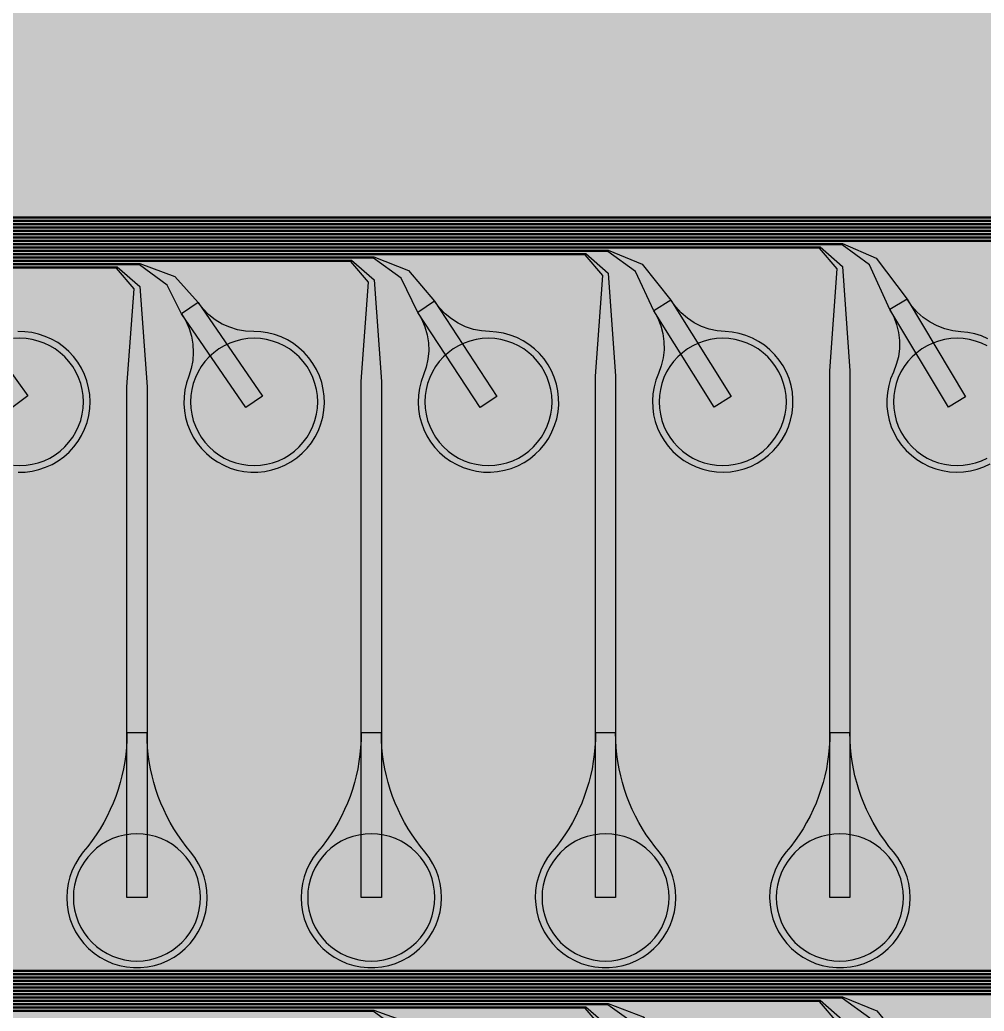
# Model space of a CAD drawing. Header units: metres. Extents: x -7240 to 10960, y -29667 to 1823.
# Drawn here: x -2627 to -1187, y -23952 to -22472 of the extents above; entities that cross this region are included whole.
import ezdxf

# ---------------------------------------------------------------- set-up
doc = ezdxf.new("R2010")
doc.units = ezdxf.units.M
for name, color, linetype in [('Metal1', 4, 'CONTINUOUS'), ('Polyimide', 7, 'CONTINUOUS'), ('Polyimide_Negative', 5, 'CONTINUOUS')]:
    doc.layers.add(name, color=color, linetype=linetype)

msp = doc.modelspace()

# ---------------------------------------------------------------- hatches: boundary and pattern name
at = {"layer": 'Polyimide'}
msp.add_hatch(color=7, dxfattribs=at).paths.add_polyline_path([(4088.5, -11806.9), (4098.7, -11851.2), (4115.6, -11893.5), (4138.6, -11932.7), (4167.4, -11968), (4201.1, -11998.5), (4239, -12023.6), (4280.3, -12042.7), (4349.2, -12073.7), (4413.2, -12113.8), (4471.3, -12162), (4522.3, -12217.7), (4565.4, -12279.7), (4599.7, -12346.9), (4624.7, -12418.2), (4639.9, -12492.2), (4645, -12567.5), (4639.9, -12642.8), (4624.7, -12716.8), (4599.7, -12788.1), (4565.4, -12855.3), (4522.3, -12917.3), (4471.3, -12973), (4413.2, -13021.2), (4349.2, -13061.3), (4280.3, -13092.3), (4239, -13111.4), (4201.1, -13136.5), (4167.4, -13167), (4138.6, -13202.3), (4115.6, -13241.5), (4098.7, -13283.8), (4088.5, -13328.1), (4085, -13373.5), (4085, -13567.5), (4099.4, -13861.6), (4142.6, -14152.8), (4214.2, -14438.4), (4313.4, -14715.5), (4439.2, -14981.7), (4590.6, -15234.2), (4766, -15470.7), (4963.7, -15688.8), (5181.8, -15886.5), (5418.3, -16061.9), (5670.8, -16213.3), (5936.9, -16339.1), (6214.1, -16438.3), (6499.7, -16509.9), (6790.9, -16553.1), (7085, -16567.5), (9960.4, -16567.5), (10038.8, -16571.4), (10116.4, -16582.9), (10192.6, -16601.9), (10266.5, -16628.4), (10337.5, -16662), (10404.8, -16702.3), (10467.9, -16749.1), (10526.1, -16801.8), (10578.8, -16860), (10625.6, -16923), (10665.9, -16990.4), (10699.5, -17061.4), (10725.9, -17135.3), (10745, -17211.4), (10756.5, -17289.1), (10760.4, -17367.5), (10760.4, -21957.3), (10721.6, -22012.9), (10686, -22070.6), (10653.6, -22130.1), (10624.5, -22191.4), (10598.9, -22254.2), (10576.8, -22318.2), (10558.3, -22383.5), (10543.4, -22449.6), (10532.2, -22516.5), (10524.7, -22583.8), (10521, -22651.5), (10521, -22719.3), (10524.7, -22787), (10532.2, -22854.4), (10543.4, -22921.2), (10558.3, -22987.4), (10576.8, -23052.6), (10598.9, -23116.7), (10624.5, -23179.5), (10653.6, -23240.7), (10686, -23300.3), (10721.6, -23357.9), (10760.4, -23413.5), (10760.4, -28667.5), (10756.5, -28745.9), (10745, -28823.6), (10725.9, -28899.7), (10699.5, -28973.6), (10665.9, -29044.6), (10625.6, -29112), (10578.8, -29175), (10526.1, -29233.2), (10467.9, -29285.9), (10404.8, -29332.7), (10337.5, -29373), (10266.5, -29406.6), (10192.6, -29433.1), (10116.4, -29452.1), (10038.8, -29463.6), (9960.4, -29467.5), (-6239.6, -29467.5), (-6318, -29463.6), (-6395.7, -29452.1), (-6471.9, -29433.1), (-6545.8, -29406.6), (-6616.7, -29373), (-6684.1, -29332.7), (-6747.1, -29285.9), (-6805.3, -29233.2), (-6858, -29175), (-6904.8, -29112), (-6945.2, -29044.6), (-6978.7, -28973.6), (-7005.2, -28899.7), (-7024.3, -28823.6), (-7035.8, -28745.9), (-7039.6, -28667.5), (-7039.6, -23426.3), (-6999.4, -23370.1), (-6962.3, -23311.6), (-6928.7, -23251.2), (-6898.5, -23189), (-6871.8, -23125.1), (-6848.8, -23059.9), (-6829.5, -22993.4), (-6814, -22926), (-6802.4, -22857.8), (-6794.6, -22789.1), (-6790.7, -22720), (-6790.7, -22650.8), (-6794.6, -22581.8), (-6802.4, -22513), (-6814, -22444.8), (-6829.5, -22377.4), (-6848.8, -22311), (-6871.8, -22245.7), (-6898.5, -22181.9), (-6928.7, -22119.7), (-6962.3, -22059.2), (-6999.4, -22000.8), (-7039.6, -21944.5), (-7039.6, -17367.5), (-7035.8, -17289.1), (-7024.3, -17211.4), (-7005.2, -17135.3), (-6978.7, -17061.4), (-6945.2, -16990.4), (-6904.8, -16923), (-6858, -16860), (-6805.3, -16801.8), (-6747.1, -16749.1), (-6684.1, -16702.3), (-6616.7, -16662), (-6545.8, -16628.4), (-6471.9, -16601.9), (-6395.7, -16582.9), (-6318, -16571.4), (-6239.6, -16567.5), (-3334, -16567.5), (-3039.9, -16553.1), (-2748.7, -16509.9), (-2463.1, -16438.3), (-2185.9, -16339.1), (-1919.8, -16213.3), (-1667.3, -16061.9), (-1430.8, -15886.5), (-1212.7, -15688.8), (-1015, -15470.7), (-839.6, -15234.2), (-688.2, -14981.7), (-562.4, -14715.5), (-463.2, -14438.4), (-391.6, -14152.8), (-348.4, -13861.6), (-334, -13567.5), (-334, -13373.5), (-337.5, -13328.1), (-347.7, -13283.8), (-364.6, -13241.5), (-387.6, -13202.3), (-416.4, -13167), (-450.1, -13136.5), (-488, -13111.4), (-529.3, -13092.3), (-529.3, -13092.3), (-598.2, -13061.3), (-662.2, -13021.2), (-720.3, -12973), (-771.3, -12917.3), (-814.4, -12855.3), (-848.7, -12788.1), (-873.7, -12716.8), (-888.9, -12642.8), (-894, -12567.5), (-888.9, -12492.2), (-873.7, -12418.2), (-848.7, -12346.9), (-814.4, -12279.7), (-771.3, -12217.7), (-720.3, -12162), (-662.2, -12113.8), (-598.2, -12073.7), (-529.3, -12042.7), (-488, -12023.6), (-450.1, -11998.5), (-416.4, -11968), (-387.6, -11932.7), (-364.6, -11893.5), (-347.7, -11851.2), (-337.5, -11806.9), (-334, -11761.5), (-334, -11074.3), (-337.5, -11028.9), (-347.7, -10984.6), (-364.6, -10942.4), (-387.6, -10903.1), (-416.4, -10867.8), (-450.1, -10837.3), (-488, -10812.2), (-529.3, -10793.2), (-529.3, -10793.2), (-598.2, -10762.1), (-662.2, -10722.1), (-720.3, -10673.8), (-771.3, -10618.1), (-814.4, -10556.1), (-848.7, -10488.9), (-873.7, -10417.6), (-888.9, -10343.7), (-894, -10268.3), (-888.9, -10193), (-873.7, -10119), (-848.7, -10047.8), (-814.4, -9980.5), (-771.3, -9918.5), (-720.3, -9862.9), (-662.2, -9814.6), (-598.2, -9774.6), (-529.3, -9743.5), (-488, -9724.5), (-450.1, -9699.4), (-416.4, -9668.8), (-387.6, -9633.5), (-364.6, -9594.3), (-347.7, -9552), (-337.5, -9507.7), (-334, -9462.4), (-334, -8775.1), (-337.5, -8729.8), (-347.7, -8685.5), (-364.6, -8643.2), (-387.6, -8604), (-416.4, -8568.7), (-450.1, -8538.1), (-488, -8513), (-529.3, -8494), (-529.3, -8494), (-598.2, -8462.9), (-662.2, -8422.9), (-720.3, -8374.6), (-771.3, -8319), (-814.4, -8257), (-848.7, -8189.7), (-873.7, -8118.5), (-888.9, -8044.5), (-894, -7969.2), (-888.9, -7893.8), (-873.7, -7819.9), (-848.7, -7748.6), (-814.4, -7681.4), (-771.3, -7619.4), (-720.3, -7563.7), (-662.2, -7515.4), (-598.2, -7475.4), (-529.3, -7444.3), (-529.3, -7444.3), (-488, -7425.3), (-450.1, -7400.2), (-416.4, -7369.7), (-387.6, -7334.4), (-364.6, -7295.1), (-347.7, -7252.9), (-337.5, -7208.6), (-334, -7163.2), (-334, -6476), (-337.5, -6430.6), (-347.7, -6386.3), (-364.6, -6344), (-387.6, -6304.8), (-416.4, -6269.5), (-450.1, -6239), (-488, -6213.9), (-529.3, -6194.8), (-529.3, -6194.8), (-598.2, -6163.8), (-662.2, -6123.7), (-720.3, -6075.5), (-771.3, -6019.8), (-814.4, -5957.8), (-848.7, -5890.6), (-873.7, -5819.3), (-888.9, -5745.3), (-894, -5670), (-888.9, -5594.7), (-873.7, -5520.7), (-848.7, -5449.4), (-814.4, -5382.2), (-771.3, -5320.2), (-720.3, -5264.5), (-662.2, -5216.3), (-598.2, -5176.2), (-529.3, -5145.2), (-529.3, -5145.2), (-488, -5126.1), (-450.1, -5101), (-416.4, -5070.5), (-387.6, -5035.2), (-364.6, -4996), (-347.7, -4953.7), (-337.5, -4909.4), (-334, -4864), (-334, 380), (-334, 1522.5), (-289, 1522.5), (-288.8, 1515.6), (-288.1, 1508.8), (-287, 1502), (-285.4, 1495.3), (-283.4, 1488.7), (-281, 1482.3), (-278.2, 1476.1), (-274.9, 1470), (-271.3, 1464.2), (-267.3, 1458.6), (-262.9, 1453.3), (-258.2, 1448.3), (-253.2, 1443.6), (-247.9, 1439.2), (-242.3, 1435.2), (-236.5, 1431.6), (-230.4, 1428.3), (-224.2, 1425.5), (-217.8, 1423.1), (-211.2, 1421.1), (-204.5, 1419.5), (-197.7, 1418.4), (-190.9, 1417.7), (-184, 1417.5), (-177.1, 1417.7), (-170.3, 1418.4), (-163.5, 1419.5), (-156.8, 1421.1), (-150.2, 1423.1), (-143.8, 1425.5), (-137.6, 1428.3), (-131.5, 1431.6), (-125.7, 1435.2), (-120.1, 1439.2), (-114.8, 1443.6), (-109.8, 1448.3), (-105.1, 1453.3), (-100.7, 1458.6), (-96.7, 1464.2), (-93.1, 1470), (-89.8, 1476.1), (-87, 1482.3), (-84.6, 1488.7), (-82.6, 1495.3), (-81, 1502), (-79.9, 1508.8), (-79.2, 1515.6), (-79, 1522.5), (1786, 1522.5), (3835, 1522.5), (3835.2, 1529), (3835.9, 1535.6), (3836.9, 1542), (3838.4, 1548.4), (3840.3, 1554.6), (3842.6, 1560.8), (3845.3, 1566.7), (3848.4, 1572.5), (3851.9, 1578.1), (3855.7, 1583.4), (3859.8, 1588.4), (3864.3, 1593.2), (3869.1, 1597.7), (3874.1, 1601.8), (3879.4, 1605.6), (3885, 1609.1), (3890.8, 1612.2), (3896.7, 1614.9), (3902.9, 1617.2), (3909.1, 1619.1), (3915.5, 1620.6), (3921.9, 1621.6), (3928.5, 1622.3), (3935, 1622.5), (3941.5, 1622.3), (3948.1, 1621.6), (3954.5, 1620.6), (3960.9, 1619.1), (3967.1, 1617.2), (3973.3, 1614.9), (3979.2, 1612.2), (3985, 1609.1), (3990.6, 1605.6), (3995.9, 1601.8), (4000.9, 1597.7), (4005.7, 1593.2), (4010.2, 1588.4), (4014.3, 1583.4), (4018.1, 1578.1), (4021.6, 1572.5), (4024.7, 1566.7), (4027.4, 1560.8), (4029.7, 1554.6), (4031.6, 1548.4), (4033.1, 1542), (4034.1, 1535.6), (4034.8, 1529), (4035, 1522.5), (4085, 1522.5), (4085, 380), (4085, 330), (4085, -4864), (4088.5, -4909.4), (4098.7, -4953.7), (4115.6, -4996), (4138.6, -5035.2), (4167.4, -5070.5), (4201.1, -5101), (4239, -5126.1), (4280.3, -5145.2), (4280.3, -5145.2), (4349.2, -5176.2), (4413.2, -5216.3), (4471.3, -5264.5), (4522.3, -5320.2), (4565.4, -5382.2), (4599.7, -5449.4), (4624.7, -5520.7), (4639.9, -5594.7), (4645, -5670), (4639.9, -5745.3), (4624.7, -5819.3), (4599.7, -5890.6), (4565.4, -5957.8), (4522.3, -6019.8), (4471.3, -6075.5), (4413.2, -6123.7), (4349.2, -6163.8), (4280.3, -6194.8), (4239, -6213.9), (4201.1, -6239), (4167.4, -6269.5), (4138.6, -6304.8), (4115.6, -6344), (4098.7, -6386.3), (4088.5, -6430.6), (4085, -6476), (4085, -11761.5), (4088.5, -11806.9)])

# ---------------------------------------------------------------- linework, layer by layer
at = {"layer": 'Metal1'}
for points in [[(1538.9, -18191.7), (1538.9, -25377.9), (1508.3, -25408.5), (-6037.5, -25408.5), (-6068.1, -25377.9), (-6068.1, -22796.6), (-6037.5, -22766), (1.9, -22766), (49.5, -22789.8), (108.8, -22884.6), (186.2, -23035.7), (159.5, -23049.3), (82.1, -22898.3), (41.2, -22797.5), (1.4, -22768), (-6036.7, -22768), (-6066.1, -22797.4), (-6066.1, -25377.1), (-6036.7, -25406.5), (1507.5, -25406.5), (1536.9, -25377.1), (1536.9, -18191.7)], [(1533.9, -18191.7), (1533.9, -25372.9), (1503.3, -25403.5), (-6032.5, -25403.5), (-6063.1, -25372.9), (-6063.1, -22801.6), (-6032.5, -22771), (-31.7, -22771), (1.8, -22800.4), (12.9, -22964.2), (12.9, -23782.5), (-17.1, -23782.5), (-17.1, -22964.2), (-6, -22803.6), (-32.5, -22773), (-6031.7, -22773), (-6061.1, -22802.4), (-6061.1, -25372.1), (-6031.7, -25401.5), (1502.5, -25401.5), (1531.9, -25372.1), (1531.9, -18191.7)], [(1528.9, -18191.7), (1528.9, -25367.9), (1498.3, -25398.5), (-6027.5, -25398.5), (-6058.1, -25367.9), (-6058.1, -22806.6), (-6027.5, -22776), (-348.1, -22776), (-299.9, -22799.4), (-243.6, -22885.6), (-163.9, -23035.5), (-190.4, -23049.5), (-270.1, -22899.7), (-308.6, -22807.6), (-348.6, -22778), (-6026.7, -22778), (-6056.1, -22807.4), (-6056.1, -25367.1), (-6026.7, -25396.5), (1497.5, -25396.5), (1526.9, -25367.1), (1526.9, -18191.7)], [(1523.9, -18191.7), (1523.9, -25362.9), (1493.3, -25393.5), (-6022.5, -25393.5), (-6053.1, -25362.9), (-6053.1, -22811.6), (-6022.5, -22781), (-381.7, -22781), (-348.2, -22810.4), (-337.1, -22972.2), (-337.1, -23782.5), (-367.1, -23782.5), (-367.1, -22972.2), (-356.1, -22813.6), (-382.5, -22783), (-6021.7, -22783), (-6051.1, -22812.4), (-6051.1, -25362.1), (-6021.7, -25391.5), (1492.5, -25391.5), (1521.9, -25362.1), (1521.9, -18191.7)], [(1518.9, -18191.7), (1518.9, -25357.9), (1488.3, -25388.5), (-6017.5, -25388.5), (-6048.1, -25357.9), (-6048.1, -22816.6), (-6017.5, -22786), (-698.1, -22786), (-649.3, -22808.9), (-596.1, -22886.7), (-514, -23035.2), (-540.3, -23049.8), (-622.3, -22901.2), (-658.3, -22817.6), (-698.6, -22788), (-6016.7, -22788), (-6046.1, -22817.4), (-6046.1, -25357.1), (-6016.7, -25386.5), (1487.5, -25386.5), (1516.9, -25357.1), (1516.9, -18191.7)], [(1513.9, -18191.7), (1513.9, -25352.9), (1483.3, -25383.5), (-6012.5, -25383.5), (-6043.1, -25352.9), (-6043.1, -22821.6), (-6012.5, -22791), (-731.7, -22791), (-698.2, -22820.4), (-687.1, -22980.2), (-687.1, -23782.5), (-717.1, -23782.5), (-717.1, -22980.2), (-706.1, -22823.6), (-732.5, -22793), (-6011.7, -22793), (-6041.1, -22822.4), (-6041.1, -25352.1), (-6011.7, -25381.5), (1482.5, -25381.5), (1511.9, -25352.1), (1511.9, -18191.7)], [(1508.9, -18191.7), (1508.9, -25347.9), (1478.3, -25378.5), (-6007.5, -25378.5), (-6038.1, -25347.9), (-6038.1, -22826.6), (-6007.5, -22796), (-1048.1, -22796), (-998.7, -22818.3), (-948.7, -22887.9), (-864.1, -23035), (-890.1, -23050), (-974.7, -22902.9), (-1008, -22827.7), (-1048.6, -22798), (-6006.7, -22798), (-6036.1, -22827.4), (-6036.1, -25347.1), (-6006.7, -25376.5), (1477.5, -25376.5), (1506.9, -25347.1), (1506.9, -18191.7)], [(1503.9, -18191.7), (1503.9, -25342.9), (1473.3, -25373.5), (-6002.5, -25373.5), (-6033.1, -25342.9), (-6033.1, -22831.6), (-6002.5, -22801), (-1081.7, -22801), (-1048.1, -22830.3), (-1037.1, -22988.2), (-1037.1, -23782.5), (-1067.1, -23782.5), (-1067.1, -22988.2), (-1056.1, -22833.7), (-1082.5, -22803), (-6001.7, -22803), (-6031.1, -22832.4), (-6031.1, -25342.1), (-6001.7, -25371.5), (1472.5, -25371.5), (1501.9, -25342.1), (1501.9, -18191.7)], [(1498.9, -18191.7), (1498.9, -25337.9), (1468.3, -25368.5), (-5997.5, -25368.5), (-6028.1, -25337.9), (-6028.1, -22836.6), (-5997.5, -22806), (-1398.1, -22806), (-1348, -22827.7), (-1301.5, -22889.2), (-1214.3, -23034.8), (-1240, -23050.2), (-1327.3, -22904.7), (-1357.8, -22837.7), (-1398.6, -22808), (-5996.7, -22808), (-6026.1, -22837.4), (-6026.1, -25337.1), (-5996.7, -25366.5), (1467.5, -25366.5), (1496.9, -25337.1), (1496.9, -18191.7)], [(1493.9, -18191.7), (1493.9, -25332.9), (1463.3, -25363.5), (-5992.5, -25363.5), (-6023.1, -25332.9), (-6023.1, -22841.6), (-5992.5, -22811), (-1431.7, -22811), (-1398.1, -22840.3), (-1387.1, -22996.2), (-1387.1, -23782.5), (-1417.1, -23782.5), (-1417.1, -22996.2), (-1406.1, -22843.7), (-1432.5, -22813), (-5991.7, -22813), (-6021.1, -22842.4), (-6021.1, -25332.1), (-5991.7, -25361.5), (1462.5, -25361.5), (1491.9, -25332.1), (1491.9, -18191.7)], [(1488.9, -18191.7), (1488.9, -25327.9), (1458.3, -25358.5), (-5987.5, -25358.5), (-6018.1, -25327.9), (-6018.1, -22846.6), (-5987.5, -22816), (-1748.1, -22816), (-1697.3, -22837), (-1654.5, -22890.7), (-1564.4, -23034.5), (-1589.8, -23050.5), (-1679.9, -22906.6), (-1707.5, -22847.8), (-1748.6, -22818), (-5986.7, -22818), (-6016.1, -22847.4), (-6016.1, -25327.1), (-5986.7, -25356.5), (1457.5, -25356.5), (1486.9, -25327.1), (1486.9, -18191.7)], [(1483.9, -18191.7), (1483.9, -25322.9), (1453.3, -25353.5), (-5982.5, -25353.5), (-6013.1, -25322.9), (-6013.1, -22851.6), (-5982.5, -22821), (-1781.7, -22821), (-1748.1, -22850.3), (-1737.1, -23004.2), (-1737.1, -23782.5), (-1767.1, -23782.5), (-1767.1, -23004.2), (-1756.2, -22853.7), (-1782.5, -22823), (-5981.7, -22823), (-6011.1, -22852.4), (-6011.1, -25322.1), (-5981.7, -25351.5), (1452.5, -25351.5), (1481.9, -25322.1), (1481.9, -18191.7)], [(1478.9, -18191.7), (1478.9, -25317.9), (1448.3, -25348.5), (-5977.5, -25348.5), (-6008.1, -25317.9), (-6008.1, -22856.6), (-5977.5, -22826), (-2098.1, -22826), (-2046.5, -22846.3), (-2007.6, -22892.3), (-1914.6, -23034.3), (-1939.7, -23050.7), (-2032.7, -22908.8), (-2057.3, -22857.9), (-2098.6, -22828), (-5976.7, -22828), (-6006.1, -22857.4), (-6006.1, -25317.1), (-5976.7, -25346.5), (1447.5, -25346.5), (1476.9, -25317.1), (1476.9, -18191.7)], [(1473.9, -18191.7), (1473.9, -25312.9), (1443.3, -25343.5), (-5972.5, -25343.5), (-6003.1, -25312.9), (-6003.1, -22861.6), (-5972.5, -22831), (-2131.7, -22831), (-2098, -22860.3), (-2087.1, -23012.2), (-2087.1, -23782.5), (-2117.1, -23782.5), (-2117.1, -23012.2), (-2106.2, -22863.7), (-2132.5, -22833), (-5971.7, -22833), (-6001.1, -22862.4), (-6001.1, -25312.1), (-5971.7, -25341.5), (1442.5, -25341.5), (1471.9, -25312.1), (1471.9, -18191.7)], [(1468.9, -18191.7), (1468.9, -25307.9), (1438.3, -25338.5), (-5967.5, -25338.5), (-5998.1, -25307.9), (-5998.1, -22866.6), (-5967.5, -22836), (-2448.1, -22836), (-2395.7, -22855.4), (-2360.9, -22894.1), (-2264.8, -23034), (-2289.5, -23051), (-2385.6, -22911.1), (-2407, -22868.1), (-2448.6, -22838), (-5966.7, -22838), (-5996.1, -22867.4), (-5996.1, -25307.1), (-5966.7, -25336.5), (1437.5, -25336.5), (1466.9, -25307.1), (1466.9, -18191.7)], [(1463.9, -18191.7), (1463.9, -25302.9), (1433.3, -25333.5), (-5962.5, -25333.5), (-5993.1, -25302.9), (-5993.1, -22871.6), (-5962.5, -22841), (-2481.7, -22841), (-2448, -22870.3), (-2437.1, -23020.2), (-2437.1, -23782.5), (-2467.1, -23782.5), (-2467.1, -23020.2), (-2456.2, -22873.7), (-2482.5, -22843), (-5961.7, -22843), (-5991.1, -22872.4), (-5991.1, -25302.1), (-5961.7, -25331.5), (1432.5, -25331.5), (1461.9, -25302.1), (1461.9, -18191.7)], [(1458.9, -18191.7), (1458.9, -25297.9), (1428.3, -25328.5), (-5957.5, -25328.5), (-5988.1, -25297.9), (-5988.1, -22876.6), (-5957.5, -22846), (-2798.1, -22846), (-2744.8, -22864.4), (-2714.3, -22896.1), (-2615, -23033.7), (-2639.3, -23051.3), (-2738.7, -22913.7), (-2756.7, -22878.3), (-2798.6, -22848), (-5956.7, -22848), (-5986.1, -22877.4), (-5986.1, -25297.1), (-5956.7, -25326.5), (1427.5, -25326.5), (1456.9, -25297.1), (1456.9, -18191.7)], [(1378.9, -18191.7), (1378.9, -25217.9), (1348.3, -25248.5), (-5877.5, -25248.5), (-5908.1, -25217.9), (-5908.1, -23921.6), (-5877.5, -23891), (143.3, -23891), (179.6, -23919.2), (187.9, -23982.8), (187.9, -24152.5), (157.9, -24152.5), (157.9, -23982.8), (166.1, -23924.8), (142.5, -23893), (-5876.7, -23893), (-5906.1, -23922.4), (-5906.1, -25217.1), (-5876.7, -25246.5), (1347.5, -25246.5), (1376.9, -25217.1), (1376.9, -18191.7)], [(1373.9, -18191.7), (1373.9, -25212.9), (1343.3, -25243.5), (-5872.5, -25243.5), (-5903.1, -25212.9), (-5903.1, -23926.6), (-5872.5, -23896), (-31.7, -23896), (1.8, -23925.4), (12.9, -24086.2), (12.9, -24892.5), (-17.1, -24892.5), (-17.1, -24086.2), (-6.1, -23928.6), (-32.5, -23898), (-5871.7, -23898), (-5901.1, -23927.4), (-5901.1, -25212.1), (-5871.7, -25241.5), (1342.5, -25241.5), (1371.9, -25212.1), (1371.9, -18191.7)], [(1368.9, -18191.7), (1368.9, -25207.9), (1338.3, -25238.5), (-5867.5, -25238.5), (-5898.1, -25207.9), (-5898.1, -23931.6), (-5867.5, -23901), (-348.1, -23901), (-299, -23923.6), (-247.4, -23997.3), (-164.1, -24145.1), (-190.2, -24159.9), (-273.5, -24012), (-308.2, -23932.6), (-348.6, -23903), (-5866.7, -23903), (-5896.1, -23932.4), (-5896.1, -25207.1), (-5866.7, -25236.5), (1337.5, -25236.5), (1366.9, -25207.1), (1366.9, -18191.7)], [(1363.9, -18191.7), (1363.9, -25202.9), (1333.3, -25233.5), (-5862.5, -25233.5), (-5893.1, -25202.9), (-5893.1, -23936.6), (-5862.5, -23906), (-381.7, -23906), (-348.1, -23935.4), (-337.1, -24094.2), (-337.1, -24892.5), (-367.1, -24892.5), (-367.1, -24094.2), (-356.1, -23938.6), (-382.5, -23908), (-5861.7, -23908), (-5891.1, -23937.4), (-5891.1, -25202.1), (-5861.7, -25231.5), (1332.5, -25231.5), (1361.9, -25202.1), (1361.9, -18191.7)], [(1358.9, -18191.7), (1358.9, -25197.9), (1328.3, -25228.5), (-5857.5, -25228.5), (-5888.1, -25197.9), (-5888.1, -23941.6), (-5857.5, -23911), (-698.1, -23911), (-648.4, -23933), (-600.1, -23998.6), (-514.2, -24144.9), (-540.1, -24160.1), (-626, -24013.8), (-657.9, -23942.7), (-698.6, -23913), (-5856.7, -23913), (-5886.1, -23942.4), (-5886.1, -25197.1), (-5856.7, -25226.5), (1327.5, -25226.5), (1356.9, -25197.1), (1356.9, -18191.7)], [(1353.9, -18191.7), (1353.9, -25192.9), (1323.3, -25223.5), (-5852.5, -25223.5), (-5883.1, -25192.9), (-5883.1, -23946.6), (-5852.5, -23916), (-731.7, -23916), (-698.1, -23945.3), (-687.1, -24102.2), (-687.1, -24892.5), (-717.1, -24892.5), (-717.1, -24102.2), (-706.1, -23948.7), (-732.5, -23918), (-5851.7, -23918), (-5881.1, -23947.4), (-5881.1, -25192.1), (-5851.7, -25221.5), (1322.5, -25221.5), (1351.9, -25192.1), (1351.9, -18191.7)], [(1348.9, -18191.7), (1348.9, -25187.9), (1318.3, -25218.5), (-5847.5, -25218.5), (-5878.1, -25187.9), (-5878.1, -23951.6), (-5847.5, -23921), (-1048.1, -23921), (-997.7, -23942.4), (-953, -24000), (-864.3, -24144.7), (-889.9, -24160.3), (-978.6, -24015.6), (-1007.7, -23952.8), (-1048.6, -23923), (-5846.7, -23923), (-5876.1, -23952.4), (-5876.1, -25187.1), (-5846.7, -25216.5), (1317.5, -25216.5), (1346.9, -25187.1), (1346.9, -18191.7)], [(1343.9, -18191.7), (1343.9, -25182.9), (1313.3, -25213.5), (-5842.5, -25213.5), (-5873.1, -25182.9), (-5873.1, -23956.6), (-5842.5, -23926), (-1081.7, -23926), (-1048.1, -23955.3), (-1037.1, -24110.2), (-1037.1, -24892.5), (-1067.1, -24892.5), (-1067.1, -24110.2), (-1056.2, -23958.7), (-1082.5, -23928), (-5841.7, -23928), (-5871.1, -23957.4), (-5871.1, -25182.1), (-5841.7, -25211.5), (1312.5, -25211.5), (1341.9, -25182.1), (1341.9, -18191.7)], [(1338.9, -18191.7), (1338.9, -25177.9), (1308.3, -25208.5), (-5837.5, -25208.5), (-5868.1, -25177.9), (-5868.1, -23961.6), (-5837.5, -23931), (-1398.1, -23931), (-1346.9, -23951.7), (-1306, -24001.5), (-1214.5, -24144.4), (-1239.8, -24160.6), (-1331.3, -24017.7), (-1357.4, -23962.9), (-1398.6, -23933), (-5836.7, -23933), (-5866.1, -23962.4), (-5866.1, -25177.1), (-5836.7, -25206.5), (1307.5, -25206.5), (1336.9, -25177.1), (1336.9, -18191.7)], [(1333.9, -18191.7), (1333.9, -25172.9), (1303.3, -25203.5), (-5832.5, -25203.5), (-5863.1, -25172.9), (-5863.1, -23966.6), (-5832.5, -23936), (-1431.7, -23936), (-1398.1, -23965.3), (-1387.1, -24118.2), (-1387.1, -24892.5), (-1417.1, -24892.5), (-1417.1, -24118.2), (-1406.2, -23968.7), (-1432.5, -23938), (-5831.7, -23938), (-5861.1, -23967.4), (-5861.1, -25172.1), (-5831.7, -25201.5), (1302.5, -25201.5), (1331.9, -25172.1), (1331.9, -18191.7)], [(1328.9, -18191.7), (1328.9, -25167.9), (1298.3, -25198.5), (-5827.5, -25198.5), (-5858.1, -25167.9), (-5858.1, -23971.6), (-5827.5, -23941), (-1748.1, -23941), (-1696.1, -23960.8), (-1659.2, -24003.2), (-1564.7, -24144.1), (-1589.6, -24160.9), (-1684.1, -24019.9), (-1707.1, -23973), (-1748.6, -23943), (-5826.7, -23943), (-5856.1, -23972.4), (-5856.1, -25167.1), (-5826.7, -25196.5), (1297.5, -25196.5), (1326.9, -25167.1), (1326.9, -18191.7)], [(1323.9, -18191.7), (1323.9, -25162.9), (1293.3, -25193.5), (-5822.5, -25193.5), (-5853.1, -25162.9), (-5853.1, -23976.6), (-5822.5, -23946), (-1781.7, -23946), (-1748, -23975.3), (-1737.1, -24126.2), (-1737.1, -24892.5), (-1767.1, -24892.5), (-1767.1, -24126.2), (-1756.2, -23978.7), (-1782.5, -23948), (-5821.7, -23948), (-5851.1, -23977.4), (-5851.1, -25162.1), (-5821.7, -25191.5), (1292.5, -25191.5), (1321.9, -25162.1), (1321.9, -18191.7)], [(1318.9, -18191.7), (1318.9, -25157.9), (1288.3, -25188.5), (-5817.5, -25188.5), (-5848.1, -25157.9), (-5848.1, -23981.6), (-5817.5, -23951), (-2098.1, -23951), (-2045.3, -23969.9), (-2012.6, -24005.1), (-1914.9, -24143.9), (-1939.4, -24161.1), (-2037.1, -24022.4), (-2056.9, -23983.2), (-2098.6, -23953), (-5816.7, -23953), (-5846.1, -23982.4), (-5846.1, -25157.1), (-5816.7, -25186.5), (1287.5, -25186.5), (1316.9, -25157.1), (1316.9, -18191.7)], [(-1181, -22948.2), (-1190.6, -22944), (-1200.6, -22940.9), (-1210.9, -22938.8), (-1221.3, -22937.7), (-1233.4, -22936.2), (-1245.2, -22933.4), (-1256.6, -22929.1), (-1267.4, -22923.4), (-1277.5, -22916.5), (-1286.6, -22908.4), (-1294.6, -22899.3), (-1301.5, -22889.2), (-1327.3, -22904.7), (-1327.3, -22904.7), (-1321.6, -22915.5), (-1317.4, -22926.9), (-1314.5, -22938.7), (-1313.2, -22950.8), (-1313.3, -22963), (-1314.8, -22975.1), (-1317.9, -22986.9), (-1322.3, -22998.2), (-1326.3, -23008), (-1329.2, -23018), (-1331.2, -23028.3), (-1332.1, -23038.8), (-1331.9, -23049.2), (-1330.7, -23059.6), (-1328.5, -23069.9), (-1325.3, -23079.8), (-1321, -23089.4), (-1315.9, -23098.6), (-1309.9, -23107.1), (-1303, -23115.1), (-1295.4, -23122.3), (-1287.1, -23128.7), (-1278.2, -23134.2), (-1268.8, -23138.9), (-1259, -23142.5), (-1248.9, -23145.2), (-1238.5, -23146.9), (-1228.1, -23147.5), (-1217.6, -23147.1), (-1207.2, -23145.6), (-1197, -23143.1), (-1187.2, -23139.6), (-1177.7, -23135.1)], [(-2629.6, -23147.5), (-2619.1, -23147.2), (-2608.7, -23145.9), (-2598.5, -23143.5), (-2588.6, -23140.2), (-2579, -23135.8), (-2570, -23130.6), (-2561.5, -23124.4), (-2553.6, -23117.5), (-2546.5, -23109.8), (-2540.2, -23101.4), (-2534.8, -23092.5), (-2530.3, -23083), (-2526.7, -23073.2), (-2524.1, -23063), (-2522.6, -23052.6), (-2522.1, -23042.2), (-2522.7, -23031.7), (-2524.3, -23021.3), (-2526.9, -23011.2), (-2530.5, -23001.4), (-2535.1, -22991.9), (-2540.6, -22983), (-2547, -22974.7), (-2554.1, -22967), (-2562, -22960.1), (-2570.5, -22954), (-2579.6, -22948.8), (-2589.2, -22944.6), (-2599.2, -22941.3), (-2609.4, -22939), (-2619.8, -22937.8), (-2630.3, -22937.5)]]:
    msp.add_lwpolyline(points, dxfattribs=at)
for points in [[(-2385.6, -22911.1), (-2379.3, -22921.6), (-2374.4, -22932.7), (-2370.8, -22944.3), (-2368.7, -22956.3), (-2368, -22968.5), (-2368.9, -22980.7), (-2371.2, -22992.6), (-2374.9, -23004.2), (-2378.2, -23014.2), (-2380.5, -23024.4), (-2381.8, -23034.8), (-2382.1, -23045.3), (-2381.3, -23055.7), (-2379.5, -23066), (-2376.6, -23076.1), (-2372.8, -23085.8), (-2368, -23095.2), (-2362.3, -23104), (-2355.7, -23112.1), (-2348.4, -23119.6), (-2340.3, -23126.3), (-2331.7, -23132.2), (-2322.4, -23137.2), (-2312.8, -23141.3), (-2302.8, -23144.3), (-2292.5, -23146.4), (-2282.1, -23147.4), (-2271.6, -23147.4), (-2261.1, -23146.3), (-2250.9, -23144.2), (-2240.9, -23141), (-2231.2, -23136.9), (-2222.1, -23131.9), (-2213.4, -23126), (-2205.4, -23119.2), (-2198.1, -23111.7), (-2191.6, -23103.4), (-2186, -23094.6), (-2181.2, -23085.3), (-2177.4, -23075.5), (-2174.7, -23065.4), (-2172.9, -23055.1), (-2172.1, -23044.6), (-2172.5, -23034.1), (-2173.8, -23023.8), (-2176.2, -23013.6), (-2179.6, -23003.6), (-2183.9, -22994.1), (-2189.2, -22985.1), (-2195.4, -22976.6), (-2202.4, -22968.8), (-2210.1, -22961.7), (-2218.5, -22955.4), (-2227.5, -22950), (-2236.9, -22945.5), (-2246.8, -22942), (-2257, -22939.5), (-2267.3, -22938), (-2277.8, -22937.5), (-2290, -22936.8), (-2302, -22934.7), (-2313.6, -22931.1), (-2324.7, -22926.2), (-2335.2, -22919.9), (-2344.8, -22912.4), (-2353.4, -22903.7), (-2360.9, -22894.1), (-2385.6, -22911.1)], [(-2032.7, -22908.8), (-2026.6, -22919.4), (-2021.9, -22930.6), (-2018.6, -22942.3), (-2016.8, -22954.4), (-2016.4, -22966.5), (-2017.5, -22978.7), (-2020, -22990.6), (-2024, -23002.1), (-2027.6, -23011.9), (-2030.1, -23022.1), (-2031.6, -23032.5), (-2032.1, -23042.9), (-2031.6, -23053.4), (-2029.9, -23063.8), (-2027.3, -23073.9), (-2023.7, -23083.7), (-2019.1, -23093.2), (-2013.6, -23102.1), (-2007.2, -23110.4), (-2000.1, -23118), (-1992.2, -23124.9), (-1983.6, -23131), (-1974.5, -23136.2), (-1964.9, -23140.5), (-1955, -23143.7), (-1944.8, -23146), (-1934.4, -23147.3), (-1923.9, -23147.4), (-1913.4, -23146.6), (-1903.1, -23144.7), (-1893.1, -23141.8), (-1883.3, -23137.9), (-1874, -23133.1), (-1865.3, -23127.3), (-1857.1, -23120.8), (-1849.7, -23113.4), (-1843, -23105.3), (-1837.1, -23096.6), (-1832.2, -23087.4), (-1828.2, -23077.7), (-1825.2, -23067.7), (-1823.2, -23057.4), (-1822.2, -23046.9), (-1822.3, -23036.5), (-1823.4, -23026), (-1825.6, -23015.8), (-1828.8, -23005.8), (-1832.9, -22996.2), (-1838, -22987), (-1844, -22978.4), (-1850.8, -22970.4), (-1858.3, -22963.2), (-1866.6, -22956.7), (-1875.4, -22951.1), (-1884.8, -22946.4), (-1894.6, -22942.7), (-1904.7, -22939.9), (-1915, -22938.2), (-1925.5, -22937.5), (-1937.6, -22936.6), (-1949.6, -22934.2), (-1961.2, -22930.3), (-1972.2, -22925.1), (-1982.5, -22918.6), (-1991.9, -22910.9), (-2000.3, -22902.1), (-2007.6, -22892.3), (-2032.7, -22908.8)], [(-1679.9, -22906.6), (-1674.1, -22917.3), (-1669.6, -22928.7), (-1666.5, -22940.4), (-1664.9, -22952.5), (-1664.8, -22964.7), (-1666.1, -22976.8), (-1668.9, -22988.7), (-1673.2, -23000.1), (-1676.9, -23009.9), (-1679.7, -23020), (-1681.4, -23030.3), (-1682.1, -23040.8), (-1681.8, -23051.3), (-1680.4, -23061.6), (-1677.9, -23071.8), (-1674.5, -23081.7), (-1670.1, -23091.3), (-1664.8, -23100.3), (-1658.6, -23108.7), (-1651.6, -23116.5), (-1643.8, -23123.6), (-1635.4, -23129.8), (-1626.4, -23135.2), (-1617, -23139.7), (-1607.1, -23143.1), (-1596.9, -23145.6), (-1586.5, -23147.1), (-1576, -23147.5), (-1565.6, -23146.9), (-1555.2, -23145.2), (-1545.1, -23142.5), (-1535.3, -23138.8), (-1525.9, -23134.2), (-1517, -23128.6), (-1508.7, -23122.2), (-1501.1, -23115), (-1494.3, -23107), (-1488.3, -23098.5), (-1483.1, -23089.3), (-1478.9, -23079.7), (-1475.7, -23069.7), (-1473.5, -23059.5), (-1472.3, -23049.1), (-1472.2, -23038.6), (-1473.1, -23028.2), (-1475.1, -23017.9), (-1478, -23007.8), (-1482, -22998.1), (-1486.9, -22988.9), (-1492.7, -22980.1), (-1499.3, -22972), (-1506.7, -22964.6), (-1514.8, -22958), (-1523.6, -22952.2), (-1532.8, -22947.3), (-1542.5, -22943.4), (-1552.6, -22940.4), (-1562.9, -22938.5), (-1573.3, -22937.6), (-1585.5, -22936.4), (-1597.4, -22933.7), (-1608.8, -22929.7), (-1619.7, -22924.2), (-1629.9, -22917.5), (-1639.2, -22909.6), (-1647.4, -22900.6), (-1654.5, -22890.7), (-1679.9, -22906.6)], [(-2467.1, -23536.9), (-2467.3, -23547.7), (-2468, -23558.4), (-2469, -23569.1), (-2470.5, -23579.7), (-2472.3, -23590.3), (-2474.6, -23600.8), (-2477.3, -23611.1), (-2480.4, -23621.4), (-2483.9, -23631.6), (-2487.8, -23641.6), (-2492.1, -23651.4), (-2496.7, -23661.1), (-2501.8, -23670.6), (-2507.2, -23679.9), (-2512.9, -23688.9), (-2519, -23697.7), (-2525.5, -23706.3), (-2532.3, -23714.6), (-2538.7, -23723.1), (-2544.2, -23732.1), (-2548.9, -23741.7), (-2552.5, -23751.6), (-2555.1, -23761.9), (-2556.6, -23772.4), (-2557.1, -23783), (-2556.5, -23793.6), (-2554.9, -23804.1), (-2552.2, -23814.3), (-2548.5, -23824.2), (-2543.8, -23833.7), (-2538.1, -23842.7), (-2531.6, -23851.1), (-2524.3, -23858.8), (-2516.2, -23865.7), (-2507.5, -23871.7), (-2498.2, -23876.8), (-2488.5, -23881), (-2478.4, -23884.2), (-2468, -23886.3), (-2457.4, -23887.4), (-2446.8, -23887.4), (-2436.3, -23886.3), (-2425.9, -23884.2), (-2415.8, -23881), (-2406, -23876.8), (-2396.7, -23871.7), (-2388, -23865.7), (-2380, -23858.8), (-2372.6, -23851.1), (-2366.1, -23842.7), (-2360.5, -23833.7), (-2355.8, -23824.2), (-2352.1, -23814.3), (-2349.4, -23804.1), (-2347.7, -23793.6), (-2347.1, -23783), (-2347.6, -23772.4), (-2349.2, -23761.9), (-2351.8, -23751.6), (-2355.4, -23741.7), (-2360, -23732.1), (-2365.6, -23723.1), (-2372, -23714.6), (-2378.8, -23706.3), (-2385.2, -23697.7), (-2391.3, -23688.9), (-2397.1, -23679.9), (-2402.5, -23670.6), (-2407.5, -23661.1), (-2412.2, -23651.4), (-2416.4, -23641.6), (-2420.3, -23631.6), (-2423.8, -23621.4), (-2426.9, -23611.1), (-2429.6, -23600.8), (-2431.9, -23590.3), (-2433.8, -23579.7), (-2435.2, -23569.1), (-2436.3, -23558.4), (-2436.9, -23547.7), (-2437.1, -23536.9), (-2467.1, -23536.9)], [(-2117.1, -23536.9), (-2117.3, -23547.7), (-2118, -23558.4), (-2119, -23569.1), (-2120.5, -23579.7), (-2122.3, -23590.3), (-2124.6, -23600.8), (-2127.3, -23611.1), (-2130.4, -23621.4), (-2133.9, -23631.6), (-2137.8, -23641.6), (-2142.1, -23651.4), (-2146.7, -23661.1), (-2151.8, -23670.6), (-2157.2, -23679.9), (-2162.9, -23688.9), (-2169, -23697.7), (-2175.5, -23706.3), (-2182.3, -23714.6), (-2188.7, -23723.1), (-2194.2, -23732.1), (-2198.9, -23741.7), (-2202.5, -23751.6), (-2205.1, -23761.9), (-2206.6, -23772.4), (-2207.1, -23783), (-2206.5, -23793.6), (-2204.9, -23804.1), (-2202.2, -23814.3), (-2198.5, -23824.2), (-2193.8, -23833.7), (-2188.1, -23842.7), (-2181.6, -23851.1), (-2174.3, -23858.8), (-2166.2, -23865.7), (-2157.5, -23871.7), (-2148.2, -23876.8), (-2138.5, -23881), (-2128.4, -23884.2), (-2118, -23886.3), (-2107.4, -23887.4), (-2096.8, -23887.4), (-2086.3, -23886.3), (-2075.9, -23884.2), (-2065.8, -23881), (-2056, -23876.8), (-2046.7, -23871.7), (-2038, -23865.7), (-2030, -23858.8), (-2022.6, -23851.1), (-2016.1, -23842.7), (-2010.5, -23833.7), (-2005.8, -23824.2), (-2002.1, -23814.3), (-1999.4, -23804.1), (-1997.7, -23793.6), (-1997.1, -23783), (-1997.6, -23772.4), (-1999.2, -23761.9), (-2001.8, -23751.6), (-2005.4, -23741.7), (-2010, -23732.1), (-2015.6, -23723.1), (-2022, -23714.6), (-2028.8, -23706.3), (-2035.2, -23697.7), (-2041.3, -23688.9), (-2047.1, -23679.9), (-2052.5, -23670.6), (-2057.5, -23661.1), (-2062.2, -23651.4), (-2066.4, -23641.6), (-2070.3, -23631.6), (-2073.8, -23621.4), (-2076.9, -23611.1), (-2079.6, -23600.8), (-2081.9, -23590.3), (-2083.8, -23579.7), (-2085.2, -23569.1), (-2086.3, -23558.4), (-2086.9, -23547.7), (-2087.1, -23536.9), (-2117.1, -23536.9)], [(-1767.1, -23536.9), (-1767.3, -23547.7), (-1768, -23558.4), (-1769, -23569.1), (-1770.5, -23579.7), (-1772.3, -23590.3), (-1774.6, -23600.8), (-1777.3, -23611.1), (-1780.4, -23621.4), (-1783.9, -23631.6), (-1787.8, -23641.6), (-1792.1, -23651.4), (-1796.7, -23661.1), (-1801.8, -23670.6), (-1807.2, -23679.9), (-1812.9, -23688.9), (-1819, -23697.7), (-1825.5, -23706.3), (-1832.3, -23714.6), (-1838.7, -23723.1), (-1844.2, -23732.1), (-1848.9, -23741.7), (-1852.5, -23751.6), (-1855.1, -23761.9), (-1856.6, -23772.4), (-1857.1, -23783), (-1856.5, -23793.6), (-1854.9, -23804.1), (-1852.2, -23814.3), (-1848.5, -23824.2), (-1843.8, -23833.7), (-1838.1, -23842.7), (-1831.6, -23851.1), (-1824.3, -23858.8), (-1816.2, -23865.7), (-1807.5, -23871.7), (-1798.2, -23876.8), (-1788.5, -23881), (-1778.4, -23884.2), (-1768, -23886.3), (-1757.4, -23887.4), (-1746.8, -23887.4), (-1736.3, -23886.3), (-1725.9, -23884.2), (-1715.8, -23881), (-1706, -23876.8), (-1696.7, -23871.7), (-1688, -23865.7), (-1680, -23858.8), (-1672.6, -23851.1), (-1666.1, -23842.7), (-1660.5, -23833.7), (-1655.8, -23824.2), (-1652.1, -23814.3), (-1649.4, -23804.1), (-1647.7, -23793.6), (-1647.1, -23783), (-1647.6, -23772.4), (-1649.2, -23761.9), (-1651.8, -23751.6), (-1655.4, -23741.7), (-1660, -23732.1), (-1665.6, -23723.1), (-1672, -23714.6), (-1678.8, -23706.3), (-1685.2, -23697.7), (-1691.3, -23688.9), (-1697.1, -23679.9), (-1702.5, -23670.6), (-1707.5, -23661.1), (-1712.2, -23651.4), (-1716.4, -23641.6), (-1720.3, -23631.6), (-1723.8, -23621.4), (-1726.9, -23611.1), (-1729.6, -23600.8), (-1731.9, -23590.3), (-1733.8, -23579.7), (-1735.2, -23569.1), (-1736.3, -23558.4), (-1736.9, -23547.7), (-1737.1, -23536.9), (-1767.1, -23536.9)], [(-1417.1, -23536.9), (-1417.3, -23547.7), (-1418, -23558.4), (-1419, -23569.1), (-1420.5, -23579.7), (-1422.3, -23590.3), (-1424.6, -23600.8), (-1427.3, -23611.1), (-1430.4, -23621.4), (-1433.9, -23631.6), (-1437.8, -23641.6), (-1442.1, -23651.4), (-1446.7, -23661.1), (-1451.8, -23670.6), (-1457.2, -23679.9), (-1462.9, -23688.9), (-1469, -23697.7), (-1475.5, -23706.3), (-1482.3, -23714.6), (-1488.7, -23723.1), (-1494.2, -23732.1), (-1498.9, -23741.7), (-1502.5, -23751.6), (-1505.1, -23761.9), (-1506.6, -23772.4), (-1507.1, -23783), (-1506.5, -23793.6), (-1504.9, -23804.1), (-1502.2, -23814.3), (-1498.5, -23824.2), (-1493.8, -23833.7), (-1488.1, -23842.7), (-1481.6, -23851.1), (-1474.3, -23858.8), (-1466.2, -23865.7), (-1457.5, -23871.7), (-1448.2, -23876.8), (-1438.5, -23881), (-1428.4, -23884.2), (-1418, -23886.3), (-1407.4, -23887.4), (-1396.8, -23887.4), (-1386.3, -23886.3), (-1375.9, -23884.2), (-1365.8, -23881), (-1356, -23876.8), (-1346.7, -23871.7), (-1338, -23865.7), (-1330, -23858.8), (-1322.6, -23851.1), (-1316.1, -23842.7), (-1310.5, -23833.7), (-1305.8, -23824.2), (-1302.1, -23814.3), (-1299.4, -23804.1), (-1297.7, -23793.6), (-1297.1, -23783), (-1297.6, -23772.4), (-1299.2, -23761.9), (-1301.8, -23751.6), (-1305.4, -23741.7), (-1310, -23732.1), (-1315.6, -23723.1), (-1322, -23714.6), (-1328.8, -23706.3), (-1335.2, -23697.7), (-1341.3, -23688.9), (-1347.1, -23679.9), (-1352.5, -23670.6), (-1357.5, -23661.1), (-1362.2, -23651.4), (-1366.4, -23641.6), (-1370.3, -23631.6), (-1373.8, -23621.4), (-1376.9, -23611.1), (-1379.6, -23600.8), (-1381.9, -23590.3), (-1383.8, -23579.7), (-1385.2, -23569.1), (-1386.3, -23558.4), (-1386.9, -23547.7), (-1387.1, -23536.9), (-1417.1, -23536.9)]]:
    msp.add_lwpolyline(points, close=True, dxfattribs=at)
at = {"layer": 'Polyimide_Negative'}
for points in [[(-2636.4, -23137), (-2627.1, -23137.5), (-2617.8, -23137), (-2608.6, -23135.7), (-2599.5, -23133.4), (-2590.8, -23130.3), (-2582.3, -23126.3), (-2574.3, -23121.5), (-2566.9, -23115.9), (-2559.9, -23109.7), (-2553.7, -23102.8), (-2548.1, -23095.3), (-2543.3, -23087.3), (-2539.4, -23078.9), (-2536.2, -23070.1), (-2534, -23061), (-2532.6, -23051.8), (-2532.1, -23042.5), (-2532.1, -23042.5), (-2532.6, -23033.2), (-2534, -23024), (-2536.2, -23014.9), (-2539.4, -23006.1), (-2543.3, -22997.7), (-2548.1, -22989.7), (-2553.7, -22982.2), (-2559.9, -22975.3), (-2566.9, -22969.1), (-2574.3, -22963.5), (-2582.3, -22958.7), (-2590.8, -22954.7), (-2599.5, -22951.6), (-2608.6, -22949.3), (-2617.8, -22948), (-2627.1, -22947.5), (-2636.4, -22948)], [(-1182.3, -22958.7), (-1190.8, -22954.7), (-1199.5, -22951.6), (-1208.6, -22949.3), (-1217.8, -22948), (-1227.1, -22947.5), (-1236.4, -22948), (-1245.7, -22949.3), (-1254.7, -22951.6), (-1263.5, -22954.7), (-1271.9, -22958.7), (-1279.9, -22963.5), (-1287.4, -22969.1), (-1294.3, -22975.3), (-1300.6, -22982.2), (-1306.1, -22989.7), (-1310.9, -22997.7), (-1314.9, -23006.1), (-1318, -23014.9), (-1320.3, -23024), (-1321.7, -23033.2), (-1322.1, -23042.5), (-1321.7, -23051.8), (-1320.3, -23061), (-1318, -23070.1), (-1314.9, -23078.9), (-1310.9, -23087.3), (-1306.1, -23095.3), (-1300.6, -23102.8), (-1294.3, -23109.7), (-1287.4, -23115.9), (-1279.9, -23121.5), (-1271.9, -23126.3), (-1263.5, -23130.3), (-1254.7, -23133.4), (-1245.7, -23135.7), (-1236.4, -23137), (-1227.1, -23137.5), (-1217.8, -23137), (-1208.6, -23135.7), (-1199.5, -23133.4), (-1190.8, -23130.3), (-1182.3, -23126.3)]]:
    msp.add_lwpolyline(points, dxfattribs=at)
for points in [[(-2182.1, -23042.5), (-2182.6, -23033.2), (-2184, -23024), (-2186.2, -23014.9), (-2189.4, -23006.1), (-2193.3, -22997.7), (-2198.1, -22989.7), (-2203.7, -22982.2), (-2209.9, -22975.3), (-2216.9, -22969.1), (-2224.3, -22963.5), (-2232.3, -22958.7), (-2240.8, -22954.7), (-2249.5, -22951.6), (-2258.6, -22949.3), (-2267.8, -22948), (-2277.1, -22947.5), (-2286.4, -22948), (-2295.7, -22949.3), (-2304.7, -22951.6), (-2313.5, -22954.7), (-2321.9, -22958.7), (-2329.9, -22963.5), (-2337.4, -22969.1), (-2344.3, -22975.3), (-2350.6, -22982.2), (-2356.1, -22989.7), (-2360.9, -22997.7), (-2364.9, -23006.1), (-2368, -23014.9), (-2370.3, -23024), (-2371.7, -23033.2), (-2372.1, -23042.5), (-2371.7, -23051.8), (-2370.3, -23061), (-2368, -23070.1), (-2364.9, -23078.9), (-2360.9, -23087.3), (-2356.1, -23095.3), (-2350.6, -23102.8), (-2344.3, -23109.7), (-2337.4, -23115.9), (-2329.9, -23121.5), (-2321.9, -23126.3), (-2313.5, -23130.3), (-2304.7, -23133.4), (-2295.7, -23135.7), (-2286.4, -23137), (-2277.1, -23137.5), (-2267.8, -23137), (-2258.6, -23135.7), (-2249.5, -23133.4), (-2240.8, -23130.3), (-2232.3, -23126.3), (-2224.3, -23121.5), (-2216.9, -23115.9), (-2209.9, -23109.7), (-2203.7, -23102.8), (-2198.1, -23095.3), (-2193.3, -23087.3), (-2189.4, -23078.9), (-2186.2, -23070.1), (-2184, -23061), (-2182.6, -23051.8), (-2182.1, -23042.5)], [(-1832.1, -23042.5), (-1832.6, -23033.2), (-1834, -23024), (-1836.2, -23014.9), (-1839.4, -23006.1), (-1843.3, -22997.7), (-1848.1, -22989.7), (-1853.7, -22982.2), (-1859.9, -22975.3), (-1866.9, -22969.1), (-1874.3, -22963.5), (-1882.3, -22958.7), (-1890.8, -22954.7), (-1899.5, -22951.6), (-1908.6, -22949.3), (-1917.8, -22948), (-1927.1, -22947.5), (-1936.4, -22948), (-1945.7, -22949.3), (-1954.7, -22951.6), (-1963.5, -22954.7), (-1971.9, -22958.7), (-1979.9, -22963.5), (-1987.4, -22969.1), (-1994.3, -22975.3), (-2000.6, -22982.2), (-2006.1, -22989.7), (-2010.9, -22997.7), (-2014.9, -23006.1), (-2018, -23014.9), (-2020.3, -23024), (-2021.7, -23033.2), (-2022.1, -23042.5), (-2021.7, -23051.8), (-2020.3, -23061), (-2018, -23070.1), (-2014.9, -23078.9), (-2010.9, -23087.3), (-2006.1, -23095.3), (-2000.6, -23102.8), (-1994.3, -23109.7), (-1987.4, -23115.9), (-1979.9, -23121.5), (-1971.9, -23126.3), (-1963.5, -23130.3), (-1954.7, -23133.4), (-1945.7, -23135.7), (-1936.4, -23137), (-1927.1, -23137.5), (-1917.8, -23137), (-1908.6, -23135.7), (-1899.5, -23133.4), (-1890.8, -23130.3), (-1882.3, -23126.3), (-1874.3, -23121.5), (-1866.9, -23115.9), (-1859.9, -23109.7), (-1853.7, -23102.8), (-1848.1, -23095.3), (-1843.3, -23087.3), (-1839.4, -23078.9), (-1836.2, -23070.1), (-1834, -23061), (-1832.6, -23051.8), (-1832.1, -23042.5)], [(-1482.1, -23042.5), (-1482.6, -23033.2), (-1484, -23024), (-1486.2, -23014.9), (-1489.4, -23006.1), (-1493.3, -22997.7), (-1498.1, -22989.7), (-1503.7, -22982.2), (-1509.9, -22975.3), (-1516.9, -22969.1), (-1524.3, -22963.5), (-1532.3, -22958.7), (-1540.8, -22954.7), (-1549.5, -22951.6), (-1558.6, -22949.3), (-1567.8, -22948), (-1577.1, -22947.5), (-1586.4, -22948), (-1595.7, -22949.3), (-1604.7, -22951.6), (-1613.5, -22954.7), (-1621.9, -22958.7), (-1629.9, -22963.5), (-1637.4, -22969.1), (-1644.3, -22975.3), (-1650.6, -22982.2), (-1656.1, -22989.7), (-1660.9, -22997.7), (-1664.9, -23006.1), (-1668, -23014.9), (-1670.3, -23024), (-1671.7, -23033.2), (-1672.1, -23042.5), (-1671.7, -23051.8), (-1670.3, -23061), (-1668, -23070.1), (-1664.9, -23078.9), (-1660.9, -23087.3), (-1656.1, -23095.3), (-1650.6, -23102.8), (-1644.3, -23109.7), (-1637.4, -23115.9), (-1629.9, -23121.5), (-1621.9, -23126.3), (-1613.5, -23130.3), (-1604.7, -23133.4), (-1595.7, -23135.7), (-1586.4, -23137), (-1577.1, -23137.5), (-1567.8, -23137), (-1558.6, -23135.7), (-1549.5, -23133.4), (-1540.8, -23130.3), (-1532.3, -23126.3), (-1524.3, -23121.5), (-1516.9, -23115.9), (-1509.9, -23109.7), (-1503.7, -23102.8), (-1498.1, -23095.3), (-1493.3, -23087.3), (-1489.4, -23078.9), (-1486.2, -23070.1), (-1484, -23061), (-1482.6, -23051.8), (-1482.1, -23042.5)], [(-2357.1, -23782.5), (-2357.6, -23773.2), (-2359, -23764), (-2361.2, -23754.9), (-2364.4, -23746.1), (-2368.3, -23737.7), (-2373.1, -23729.7), (-2378.7, -23722.2), (-2384.9, -23715.3), (-2391.9, -23709.1), (-2399.3, -23703.5), (-2407.3, -23698.7), (-2415.8, -23694.7), (-2424.5, -23691.6), (-2433.6, -23689.3), (-2442.8, -23688), (-2452.1, -23687.5), (-2461.4, -23688), (-2470.7, -23689.3), (-2479.7, -23691.6), (-2488.5, -23694.7), (-2496.9, -23698.7), (-2504.9, -23703.5), (-2512.4, -23709.1), (-2519.3, -23715.3), (-2525.6, -23722.2), (-2531.1, -23729.7), (-2535.9, -23737.7), (-2539.9, -23746.1), (-2543, -23754.9), (-2545.3, -23764), (-2546.7, -23773.2), (-2547.1, -23782.5), (-2546.7, -23791.8), (-2545.3, -23801), (-2543, -23810.1), (-2539.9, -23818.9), (-2535.9, -23827.3), (-2531.1, -23835.3), (-2525.6, -23842.8), (-2519.3, -23849.7), (-2512.4, -23855.9), (-2504.9, -23861.5), (-2496.9, -23866.3), (-2488.5, -23870.3), (-2479.7, -23873.4), (-2470.7, -23875.7), (-2461.4, -23877), (-2452.1, -23877.5), (-2442.8, -23877), (-2433.6, -23875.7), (-2424.5, -23873.4), (-2415.8, -23870.3), (-2407.3, -23866.3), (-2399.3, -23861.5), (-2391.9, -23855.9), (-2384.9, -23849.7), (-2378.7, -23842.8), (-2373.1, -23835.3), (-2368.3, -23827.3), (-2364.4, -23818.9), (-2361.2, -23810.1), (-2359, -23801), (-2357.6, -23791.8), (-2357.1, -23782.5)], [(-2007.1, -23782.5), (-2007.6, -23773.2), (-2009, -23764), (-2011.2, -23754.9), (-2014.4, -23746.1), (-2018.3, -23737.7), (-2023.1, -23729.7), (-2028.7, -23722.2), (-2034.9, -23715.3), (-2041.9, -23709.1), (-2049.3, -23703.5), (-2057.3, -23698.7), (-2065.8, -23694.7), (-2074.5, -23691.6), (-2083.6, -23689.3), (-2092.8, -23688), (-2102.1, -23687.5), (-2111.4, -23688), (-2120.7, -23689.3), (-2129.7, -23691.6), (-2138.5, -23694.7), (-2146.9, -23698.7), (-2154.9, -23703.5), (-2162.4, -23709.1), (-2169.3, -23715.3), (-2175.6, -23722.2), (-2181.1, -23729.7), (-2185.9, -23737.7), (-2189.9, -23746.1), (-2193, -23754.9), (-2195.3, -23764), (-2196.7, -23773.2), (-2197.1, -23782.5), (-2196.7, -23791.8), (-2195.3, -23801), (-2193, -23810.1), (-2189.9, -23818.9), (-2185.9, -23827.3), (-2181.1, -23835.3), (-2175.6, -23842.8), (-2169.3, -23849.7), (-2162.4, -23855.9), (-2154.9, -23861.5), (-2146.9, -23866.3), (-2138.5, -23870.3), (-2129.7, -23873.4), (-2120.7, -23875.7), (-2111.4, -23877), (-2102.1, -23877.5), (-2092.8, -23877), (-2083.6, -23875.7), (-2074.5, -23873.4), (-2065.8, -23870.3), (-2057.3, -23866.3), (-2049.3, -23861.5), (-2041.9, -23855.9), (-2034.9, -23849.7), (-2028.7, -23842.8), (-2023.1, -23835.3), (-2018.3, -23827.3), (-2014.4, -23818.9), (-2011.2, -23810.1), (-2009, -23801), (-2007.6, -23791.8), (-2007.1, -23782.5)], [(-1657.1, -23782.5), (-1657.6, -23773.2), (-1659, -23764), (-1661.2, -23754.9), (-1664.4, -23746.1), (-1668.3, -23737.7), (-1673.1, -23729.7), (-1678.7, -23722.2), (-1684.9, -23715.3), (-1691.9, -23709.1), (-1699.3, -23703.5), (-1707.3, -23698.7), (-1715.8, -23694.7), (-1724.5, -23691.6), (-1733.6, -23689.3), (-1742.8, -23688), (-1752.1, -23687.5), (-1761.4, -23688), (-1770.7, -23689.3), (-1779.7, -23691.6), (-1788.5, -23694.7), (-1796.9, -23698.7), (-1804.9, -23703.5), (-1812.4, -23709.1), (-1819.3, -23715.3), (-1825.6, -23722.2), (-1831.1, -23729.7), (-1835.9, -23737.7), (-1839.9, -23746.1), (-1843, -23754.9), (-1845.3, -23764), (-1846.7, -23773.2), (-1847.1, -23782.5), (-1846.7, -23791.8), (-1845.3, -23801), (-1843, -23810.1), (-1839.9, -23818.9), (-1835.9, -23827.3), (-1831.1, -23835.3), (-1825.6, -23842.8), (-1819.3, -23849.7), (-1812.4, -23855.9), (-1804.9, -23861.5), (-1796.9, -23866.3), (-1788.5, -23870.3), (-1779.7, -23873.4), (-1770.7, -23875.7), (-1761.4, -23877), (-1752.1, -23877.5), (-1742.8, -23877), (-1733.6, -23875.7), (-1724.5, -23873.4), (-1715.8, -23870.3), (-1707.3, -23866.3), (-1699.3, -23861.5), (-1691.9, -23855.9), (-1684.9, -23849.7), (-1678.7, -23842.8), (-1673.1, -23835.3), (-1668.3, -23827.3), (-1664.4, -23818.9), (-1661.2, -23810.1), (-1659, -23801), (-1657.6, -23791.8), (-1657.1, -23782.5)], [(-1307.1, -23782.5), (-1307.6, -23773.2), (-1309, -23764), (-1311.2, -23754.9), (-1314.4, -23746.1), (-1318.3, -23737.7), (-1323.1, -23729.7), (-1328.7, -23722.2), (-1334.9, -23715.3), (-1341.9, -23709.1), (-1349.3, -23703.5), (-1357.3, -23698.7), (-1365.8, -23694.7), (-1374.5, -23691.6), (-1383.6, -23689.3), (-1392.8, -23688), (-1402.1, -23687.5), (-1411.4, -23688), (-1420.7, -23689.3), (-1429.7, -23691.6), (-1438.5, -23694.7), (-1446.9, -23698.7), (-1454.9, -23703.5), (-1462.4, -23709.1), (-1469.3, -23715.3), (-1475.6, -23722.2), (-1481.1, -23729.7), (-1485.9, -23737.7), (-1489.9, -23746.1), (-1493, -23754.9), (-1495.3, -23764), (-1496.7, -23773.2), (-1497.1, -23782.5), (-1496.7, -23791.8), (-1495.3, -23801), (-1493, -23810.1), (-1489.9, -23818.9), (-1485.9, -23827.3), (-1481.1, -23835.3), (-1475.6, -23842.8), (-1469.3, -23849.7), (-1462.4, -23855.9), (-1454.9, -23861.5), (-1446.9, -23866.3), (-1438.5, -23870.3), (-1429.7, -23873.4), (-1420.7, -23875.7), (-1411.4, -23877), (-1402.1, -23877.5), (-1392.8, -23877), (-1383.6, -23875.7), (-1374.5, -23873.4), (-1365.8, -23870.3), (-1357.3, -23866.3), (-1349.3, -23861.5), (-1341.9, -23855.9), (-1334.9, -23849.7), (-1328.7, -23842.8), (-1323.1, -23835.3), (-1318.3, -23827.3), (-1314.4, -23818.9), (-1311.2, -23810.1), (-1309, -23801), (-1307.6, -23791.8), (-1307.1, -23782.5)]]:
    msp.add_lwpolyline(points, close=True, dxfattribs=at)

doc.saveas('drawing.dxf')
